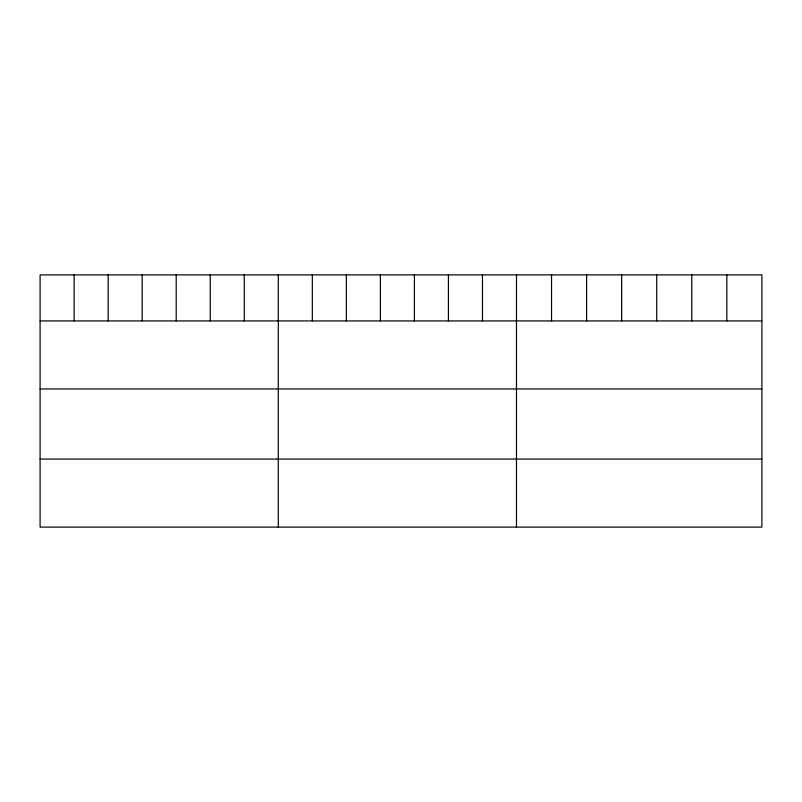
<?xml version="1.0" encoding="UTF-8"?>
<svg xmlns="http://www.w3.org/2000/svg" width="802" height="802" viewBox="0 0 802 802"><rect width="100%" height="100%" fill="white"/><g stroke="black" fill="none" stroke-linecap="round" stroke-linejoin="round"><path stroke-width="1.2" d="M761.9 320.92L761.9 527.104L40.1 527.104L40.1 274.896L761.9 274.896L761.9 320.92L40.1 320.92M40.1 388.96L761.9 388.96M40.1 459.065L761.9 459.065M726.843 274.896L726.843 320.92M691.785 274.896L691.785 320.92M656.728 274.896L656.728 320.92M621.66 274.896L621.66 320.92M586.603 274.896L586.603 320.92M551.545 274.896L551.545 320.92M516.488 274.896L516.488 527.104M482.463 274.896L482.463 320.92M448.428 274.896L448.428 320.92M414.403 274.896L414.403 320.92M380.379 274.896L380.379 320.92M346.354 274.896L346.354 320.92M312.319 274.896L312.319 320.92M278.294 274.896L278.294 527.104M244.269 274.896L244.269 320.92M210.234 274.896L210.234 320.92M176.209 274.896L176.209 320.92M142.185 274.896L142.185 320.92M108.16 274.896L108.16 320.92M74.125 274.896L74.125 320.92"/></g></svg>
